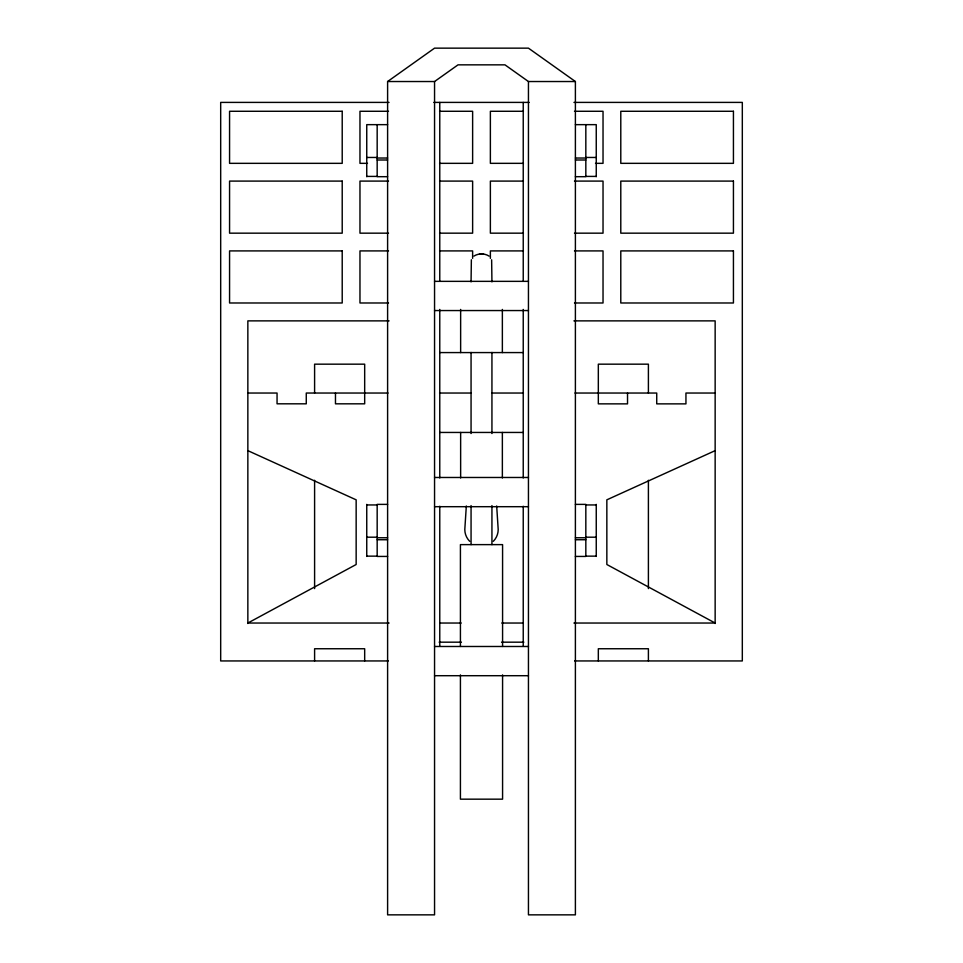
<?xml version="1.0" encoding="UTF-8"?>
<svg xmlns="http://www.w3.org/2000/svg" width="963" height="963" viewBox="0 0 963 963"><rect width="100%" height="100%" fill="white"/><g stroke="black" fill="none" stroke-linecap="round" stroke-linejoin="round"><path stroke-width="1.44" d="M466.321 505.984L464.804 529.506A16.696 16.696 0 0 0 469.691 541.302M471.364 259.757L471.063 281.882M387.608 81.53L434.554 48.15L528.446 48.15L575.393 81.53L575.393 914.85L528.446 914.85L528.446 81.53L504.973 64.846L458.027 64.846L434.554 81.53L387.608 81.53L387.608 914.85L434.554 914.85L434.554 81.53M473.965 256.086C478.262 253.245 484.738 253.245 489.035 256.086M715.148 450.648L606.846 499.833L606.846 564.511L715.148 623.037L573.912 623.037M483.751 254.256L479.249 254.256M528.446 81.53L575.393 81.53M389.052 102.403L220.683 102.403L220.683 660.943L388.378 660.943M433.807 102.403L529.193 102.403M573.948 102.403L742.317 102.403L742.317 660.943L574.622 660.943M388.51 111.275L359.969 111.275L359.969 163.337L367.481 163.337M439.573 111.275L472.628 111.275L472.628 163.337L439.573 163.337M523.427 111.275L490.372 111.275L490.372 163.337L523.427 163.337M574.49 111.275L603.031 111.275L603.031 163.337L595.519 163.337M387.608 124.648L366.747 124.648L366.747 176.686M575.393 124.648L596.253 124.648L596.253 176.686M366.747 157.463L377.171 157.463M585.829 157.463L596.253 157.463M377.171 158.028L387.608 158.028M575.393 158.028L585.829 158.028M377.171 160.002L387.608 160.002M575.393 160.002L585.829 160.002M366.747 176.41L377.171 176.41M585.829 176.41L596.253 176.41M387.608 176.686L377.171 176.686L377.171 124.648M575.393 176.686L585.829 176.686L585.829 124.648M388.51 181.092L359.969 181.092L359.969 233.166L388.51 233.166M439.573 181.092L472.628 181.092L472.628 233.166L439.573 233.166M523.427 181.092L490.372 181.092L490.372 233.166L523.427 233.166M574.49 181.092L603.031 181.092L603.031 233.166L574.49 233.166M388.51 250.91L359.969 250.91L359.969 302.984L388.51 302.984M439.573 250.91L472.628 250.91L472.628 258.349M523.427 250.91L490.372 250.91L490.372 258.349M574.49 250.91L603.031 250.91L603.031 302.984L574.49 302.984M434.554 281.352L528.446 281.352M434.554 310.555L528.446 310.555M389.088 320.872L247.852 320.872L247.852 623.494M573.912 320.872L715.148 320.872L715.148 623.494M439.766 352.578L523.234 352.578M247.852 393.036L277.055 393.036L277.055 403.81L306.27 403.822L306.27 393.036L388.041 393.036M439.561 393.036L471.015 393.036M491.985 393.036L523.439 393.036M574.959 393.036L656.73 393.036L656.73 403.87L685.945 403.87L685.945 393.036L715.148 393.036M439.766 432.447L523.234 432.447M434.554 477.479L528.446 477.479M387.608 504.383L377.171 504.383L377.171 556.433L387.608 556.433M575.393 504.383L585.829 504.383L585.829 556.433L575.393 556.433M366.747 504.949L377.171 504.949M585.829 504.949L596.253 504.949M434.554 506.694L528.446 506.694M366.747 537.198L377.171 537.198M585.829 537.198L596.253 537.198M377.171 537.763L387.608 537.763M575.393 537.763L585.829 537.763M377.171 539.737L387.608 539.737M575.393 539.737L585.829 539.737M366.747 556.145L377.171 556.145M585.829 556.145L596.253 556.145M389.088 623.037L247.852 623.037L356.154 564.511L356.154 499.833L247.852 450.648M440.175 623.037L461.217 623.037M501.783 623.037L522.825 623.037M439.14 642.177L461.433 642.177M501.567 642.177L523.86 642.177M434.554 646.486L528.446 646.486M434.554 675.701L528.446 675.701M491.636 259.757L491.937 281.882M496.679 505.984L498.196 529.506A16.696 16.696 0 0 1 493.309 541.302M648.4 393.036L648.4 364.17L598.324 364.17L598.324 403.858L627.527 403.87L627.527 393.036M648.4 480.272L648.4 588.586M648.4 660.943L648.4 648.749L598.324 648.749L598.324 660.943M596.253 504.383L596.253 556.433M523.234 102.403L523.234 281.076M523.234 309.436L523.234 477.973M523.234 506.249L523.234 645.932M502.578 646.438L502.578 544.625L460.422 544.625L460.422 646.438M502.578 674.894L502.578 799.17L460.422 799.17L460.422 674.894M502.361 309.436L502.361 352.578M502.361 432.447L502.361 477.973M491.937 352.446L491.937 433.519M491.937 505.587L491.937 544.625M471.063 352.446L471.063 433.519M471.063 505.587L471.063 544.625M460.639 309.436L460.639 352.578M460.639 432.447L460.639 477.973M439.766 102.403L439.766 281.076M439.766 309.436L439.766 477.973M439.766 506.249L439.766 645.932M366.747 504.383L366.747 556.433M364.676 660.943L364.676 648.749L314.6 648.749L314.6 660.943M335.473 393.036L335.473 403.822L364.676 403.822L364.676 364.17L314.6 364.17L314.6 393.036M314.6 480.272L314.6 588.586M342.214 111.275L229.567 111.275L229.567 163.337L342.214 163.337L342.214 111.275M733.433 111.275L620.786 111.275L620.786 163.337L733.433 163.337L733.433 111.275M342.214 181.092L229.567 181.092L229.567 233.166L342.214 233.166L342.214 181.092M733.433 181.092L620.786 181.092L620.786 233.166L733.433 233.166L733.433 181.092M342.214 250.91L229.567 250.91L229.567 302.984L342.214 302.984L342.214 250.91M733.433 250.91L620.786 250.91L620.786 302.984L733.433 302.984L733.433 250.91"/></g></svg>
